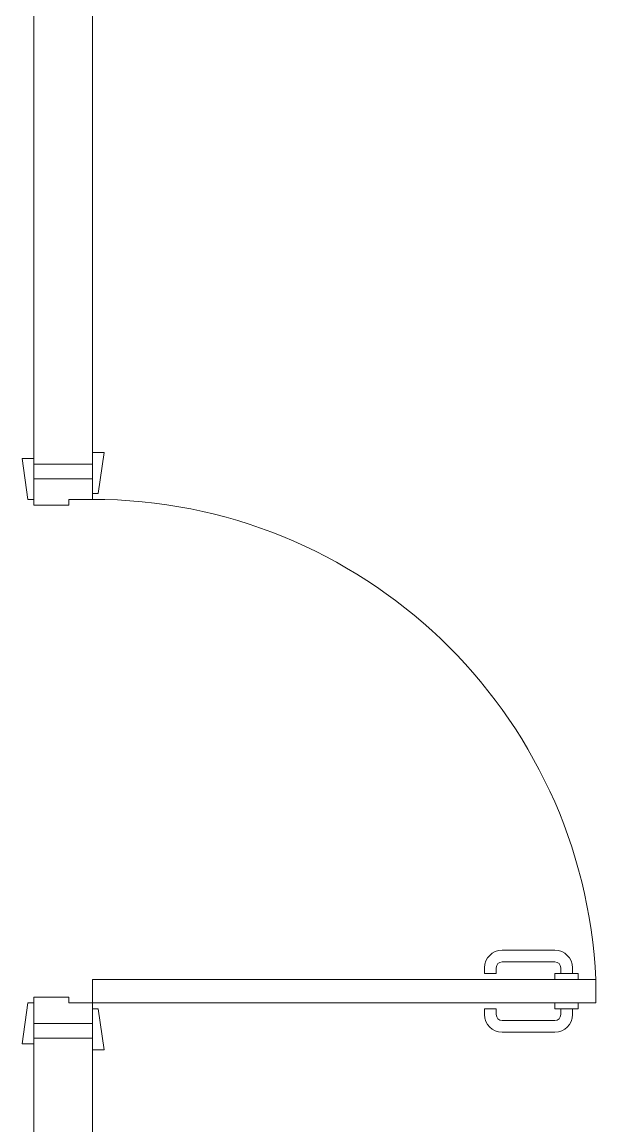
# Model space of a CAD drawing. Header units: millimetres. Extents: x -2143172 to 5255, y -610845 to 279739.
# Drawn here: x -1254381 to -1253402, y -14645 to -12760 of the extents above; entities that cross this region are included whole.
import ezdxf

# ---------------------------------------------------------------- set-up
doc = ezdxf.new("R2010")
doc.units = ezdxf.units.MM
doc.header["$LTSCALE"] = 30
doc.layers.add('Walls', color=32, linetype='Continuous', lineweight=5)
doc.layers.add('Wooden Joinery', color=7, linetype='Continuous', lineweight=5, true_color=0x521300)

# ---------------------------------------------------------------- blocks, each defined once
blk = doc.blocks.new('A$C72370EFE')
at = {"layer": 'Wooden Joinery'}
for p, q in [((-0.01, -0.03), (-0.01, -0.07)), ((0, -0.03), (-0.01, -0.03)), ((0.04, -0.03), (0.05, -0.03)), ((0.05, -0.03), (0.05, -0.07)), ((-0.01, -0.04), (-0.02, -0.04)), ((0.05, -0.04), (0.06, -0.04)), ((-0.05, -0.07), (-0.05, -0.16)), ((-0.03, -0.07), (-0.03, -0.16)), ((-0.01, -0.06), (-0.02, -0.06)), ((0, -0.07), (-0.01, -0.07)), ((0.04, -0.07), (0.05, -0.07)), ((0.05, -0.06), (0.06, -0.06)), ((0.07, -0.07), (0.07, -0.16)), ((0.09, -0.07), (0.09, -0.16)), ((-0.01, -0.17), (-0.02, -0.17)), ((-0.01, -0.17), (-0.01, -0.19)), ((0.05, -0.17), (0.06, -0.17)), ((0.05, -0.17), (0.05, -0.19)), ((-0.01, -0.19), (-0.02, -0.19)), ((0.05, -0.19), (0.06, -0.19))]:
    blk.add_line(p, q, dxfattribs=at)
for centre, radius, start, end in [((-0.02, -0.07), 0.03, 90, 180), ((0.06, -0.07), 0.03, 0, 90), ((-0.02, -0.07), 0.01, 90, 180), ((0.06, -0.07), 0.01, 0, 90), ((-0.02, -0.16), 0.03, 180, 270), ((-0.02, -0.16), 0.01, 180, 270), ((0.06, -0.16), 0.01, 270, 0), ((0.06, -0.16), 0.03, 270, 0)]:
    blk.add_arc(centre, radius, start, end, dxfattribs=at)
blk = doc.blocks.new('A$C5DAD61B4')
at = {"layer": 'Wooden Joinery'}
for points in [[(80, 959.1), (80, 969.1), (10, 979.1), (10, 959.1)], [(940, 959.1), (940, 969.1), (1010, 979.1), (1010, 959.1)], [(70, 859.1), (70, 849.1), (0, 839.1), (0, 859.1)], [(120, 859.1), (120, 0), (80, 0), (80, 859.1)], [(950, 859.1), (950, 849.1), (1020, 839.1), (1020, 859.1)]]:
    blk.add_lwpolyline(points, close=True, dxfattribs=at)
for points in [[(45, 859.1), (45, 959.1), (20, 959.1), (20, 859.1), (45, 859.1)], [(45, 859.1), (80, 859.1), (80, 899.1), (90, 899.1), (90, 959.1), (45, 959.1), (45, 859.1)], [(975, 859.1), (940, 859.1), (940, 899.1), (930, 899.1), (930, 959.1), (975, 959.1), (975, 859.1)], [(975, 859.1), (975, 959.1), (1000, 959.1), (1000, 859.1), (975, 859.1)]]:
    blk.add_lwpolyline(points, dxfattribs=at)
blk.add_arc((80, 859.1), 860, 272.666, 0, dxfattribs=at)
at = {"layer": 'Wooden Joinery', "xscale": 999.9999999998854, "yscale": 999.9999999998854, "zscale": 999.9999999998854, "rotation": 180}
blk.add_blockref('A$C72370EFE', (120, 0), dxfattribs=at)

msp = doc.modelspace()

# ---------------------------------------------------------------- linework, layer by layer
at = {"layer": 'Walls'}
for p, q in [((-1254360.9, -11094.7), (-1254360.9, -13514.7)), ((-1254260.9, -13514.7), (-1254260.9, -11094.7)), ((-1254260.9, -13514.7), (-1254360.9, -13514.7)), ((-1254260.9, -14494.7), (-1254360.9, -14494.7)), ((-1254360.9, -16614.7), (-1254360.9, -14494.7)), ((-1254260.9, -15164.7), (-1254260.9, -14494.7))]:
    msp.add_line(p, q, dxfattribs=at)

# ---------------------------------------------------------------- block references
at = {"layer": 'Wooden Joinery', "rotation": 90.00000000000001}
msp.add_blockref('A$C5DAD61B4', (-1253401.8, -14514.7), dxfattribs=at)

doc.saveas('drawing.dxf')
